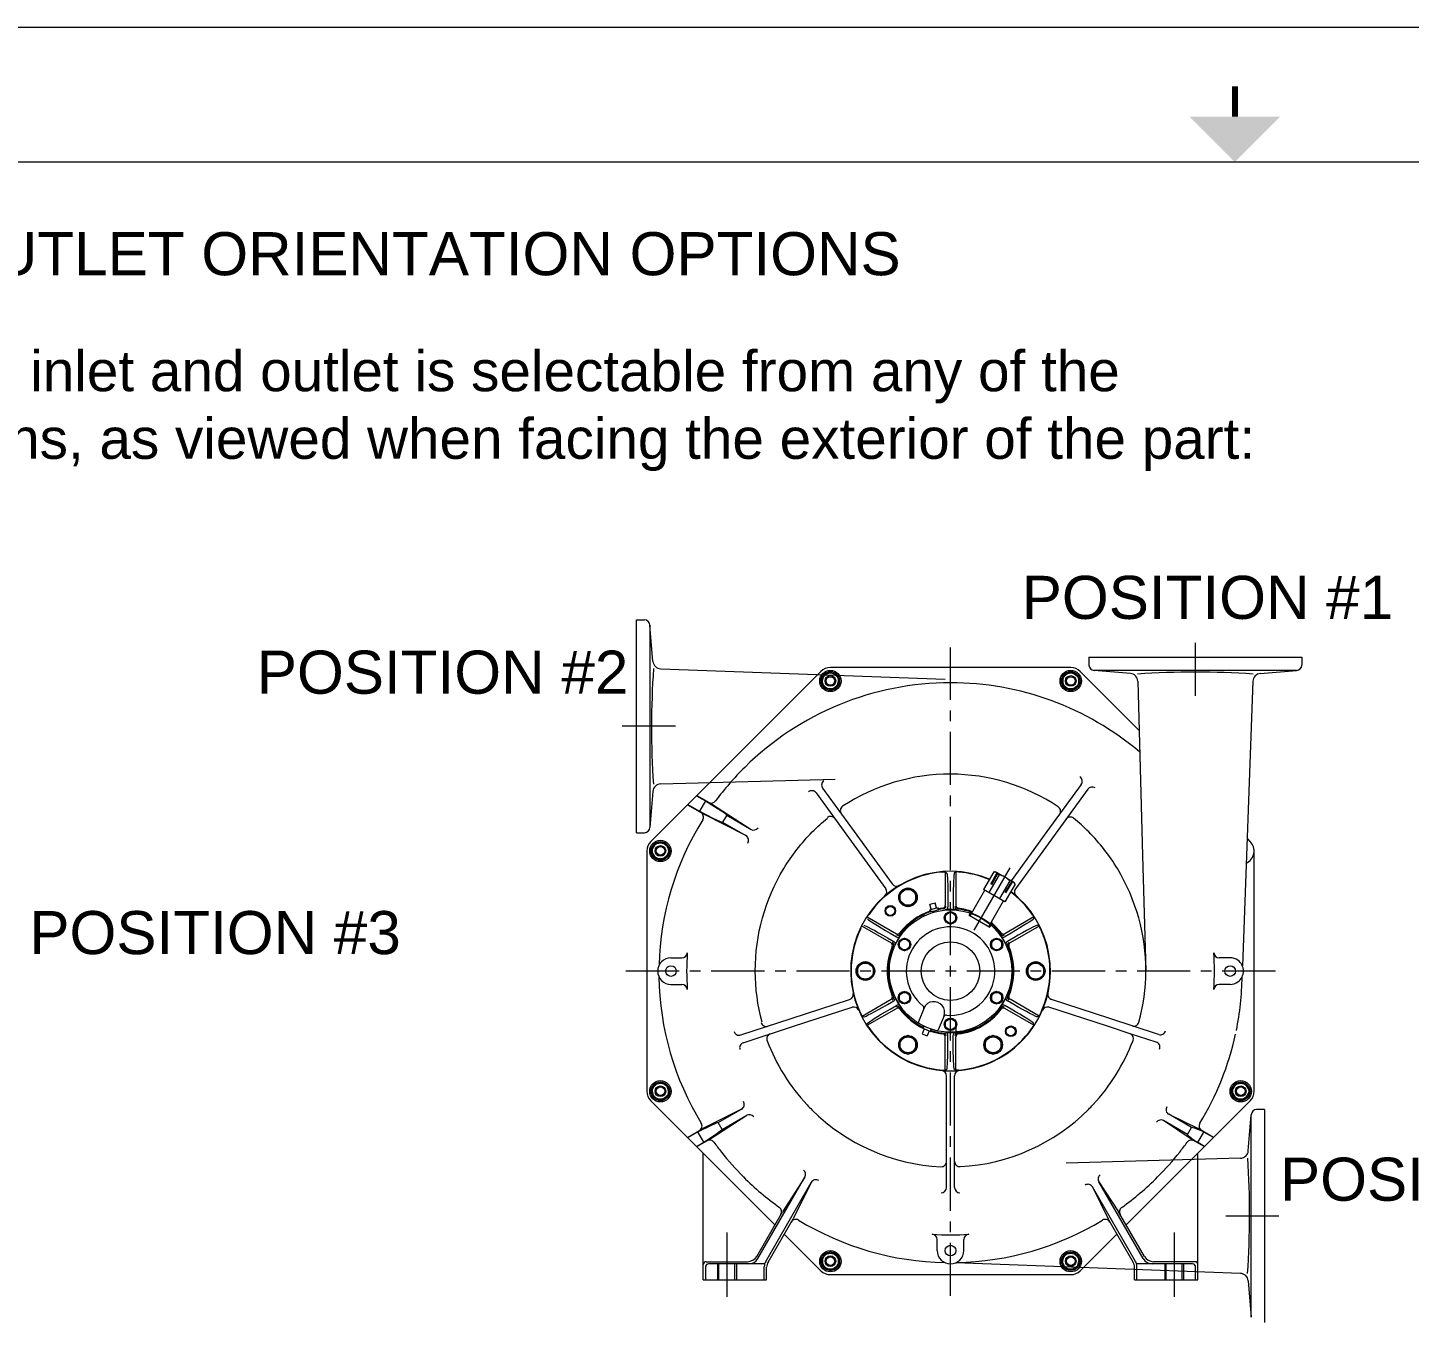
# Model space of a CAD drawing. Header units: millimetres. Extents: x -1229 to 6348, y -522 to 5252.
# Drawn here: x 1120 to 2768, y 3707 to 5252 of the extents above; entities that cross this region are included whole.
import ezdxf
from ezdxf.enums import TextEntityAlignment as Align

# ---------------------------------------------------------------- set-up
doc = ezdxf.new("R2010")
doc.units = ezdxf.units.MM
doc.header["$LTSCALE"] = 25.4
doc.linetypes.add('CENTER', pattern=[2, 1.25, -0.25, 0.25, -0.25])
doc.linetypes.add('HIDDEN', pattern=[0.375, 0.25, -0.125])
for name, color, linetype, lineweight in [('CEN', 3, 'CENTER', 5), ('CEN-HIDE', 3, 'CENTER', 5), ('HID', 6, 'HIDDEN', 5), ('HID-HIDE', 6, 'HIDDEN', 5), ('OBJ', 7, 'Continuous', 5), ('TXT', 7, 'Continuous', 5)]:
    doc.layers.add(name, color=color, linetype=linetype, lineweight=lineweight)
doc.layers.add('Title Block', color=7, linetype='Continuous')
doc.styles.add('ACANSTS', font='romans.shx', dxfattribs={"height": 25.4})
doc.styles.add('Roman', font='romans')
doc.styles.get("Standard").update_dxf_attribs({"font": 'arial.ttf'})

# ---------------------------------------------------------------- blocks, each defined once
blk = doc.blocks.new('LONE STAR BLOWER TITLE BLOCK (SIZE A)')
at = {"layer": 'Title Block', "lineweight": 15}
for p, q in [((600.08, 457.2), (0, 457.2)), ((587.38, 444.5), (12.7, 444.5)), ((587.38, 444.5), (12.7, 444.5))]:
    blk.add_line(p, q, dxfattribs=at)
at = {"layer": 'Title Block', "lineweight": 15, "const_width": 0.572}
blk.add_lwpolyline([(300.04, 451.64), (300.04, 448.79)], dxfattribs=at)
at = {"layer": 'Title Block', "lineweight": 15}
blk.add_solid([(295.75, 448.79), (304.32, 448.79), (300.04, 444.5)], dxfattribs=at)
at = {"layer": 'Title Block', "lineweight": 15, "style": 'ACANSTS'}
for tag, p, height in [('DRAWN_BY', (364.98, 58.05), 3.43), ('DRAWN_DATE', (394.07, 58.26), 3.43), ('DRAWING_SUBTITLE', (444.84, 50.21), 5.14), ('CHECKED_BY', (365.54, 49.27), 3.43), ('CHECK_DATE', (393.59, 49.29), 3.43), ('DRAWING_SUBTITLE', (444.78, 39.35), 5.14), ('ENGINEER', (365.39, 40.85), 3.43), ('ENG_DATE', (393.36, 40.71), 3.43), ('MANUFACTURING', (365.28, 32.27), 3.43), ('MFG_DATE', (393.39, 32.25), 3.43), ('CONTROL', (365.28, 23.7), 3.43), ('CONTROL_DATE', (393.39, 23.67), 3.43), ('CAGE_CODE', (450.28, 23.27), 3.43), ('MODEL_FILE_NAME', (210.7, 15.52), 3.43), ('APPROVED_BY', (364.99, 14.44), 3.43), ('APPROVAL_DATE', (393.18, 14.26), 3.43)]:
    blk.add_attdef(tag, p, '', height=height, dxfattribs=at)
at = {"layer": 'Title Block', "lineweight": 15, "style": 'Roman', "flags": 8}
for tag, height, p in [('DWG_NUMBER', 7.14, (480.3, 29.15)), ('SCALE', 3.43, (454.75, 17.88)), ('SHEETNUMBER', 3.43, (539.89, 17.88)), ('TOTA_SHEETS', 3.43, (556.11, 17.82))]:
    blk.add_attdef(tag, text='', height=height, dxfattribs=at).set_placement(p, align=Align.TOP_LEFT)
at = {"layer": 'Title Block', "lineweight": 15, "style": 'ACANSTS'}
blk.add_attdef('REVISION', text='', height=3.43, dxfattribs=at).set_placement((580.38, 22.69), align=Align.CENTER)

msp = doc.modelspace()

# ---------------------------------------------------------------- linework, layer by layer
at = {"lineweight": 5}
for p, q in [((1925.526, 3757.589), (2001.141, 3757.589)), ((2439.876, 3757.589), (2515.491, 3757.589))]:
    msp.add_line(p, q, dxfattribs=at)
at = {"layer": 'CEN', "color": 5, "linetype": 'CENTER', "lineweight": 5, "ltscale": 2}
for p, q in [((2512.608, 4454.17), (2512.608, 4521.667)), ((2220.508, 3738.356), (2220.508, 4511.901)), ((1892.228, 4417.989), (1824.731, 4417.989)), ((2608.042, 4125.889), (1832.975, 4125.889)), ((2548.789, 3833.789), (2616.286, 3833.789))]:
    msp.add_line(p, q, dxfattribs=at)
at = {"layer": 'CEN', "color": 5, "linetype": 'Continuous', "lineweight": 5, "ltscale": 0.75}
msp.add_line((2248.646, 4174.626), (2291.636, 4249.086), dxfattribs=at)
at = {"layer": 'CEN-HIDE', "color": 5, "linetype": 'Continuous', "lineweight": 5, "ltscale": 2}
for p, q in [((1953.808, 3813.946), (1953.808, 3737.262)), ((2487.208, 3813.946), (2487.208, 3737.262))]:
    msp.add_line(p, q, dxfattribs=at)
at = {"layer": 'HID', "color": 7, "linetype": 'Continuous', "lineweight": 5}
for p, q in [((2242.623, 4192.768), (2244.331, 4195.726)), ((2269.078, 4181.439), (2267.369, 4178.48)), ((2226.985, 4059.214), (2226.985, 4052.444)), ((2251.982, 4058.761), (2251.982, 4059.668))]:
    msp.add_line(p, q, dxfattribs=at)
for centre, radius, start, end in [((2213.482, 4146.027), 94.552, 278.210406, 294.027692), ((2225.051, 4112.715), 60.302, 271.838089, 296.526012)]:
    msp.add_arc(centre, radius, start, end, dxfattribs=at)
at = {"layer": 'HID-HIDE', "color": 7, "linetype": 'Continuous', "lineweight": 5, "ltscale": 2}
for p, q in [((2384.192, 4342.97), (2297.872, 4224.162)), ((2105.582, 4292.283), (2150.953, 4229.835)), ((2335.429, 4292.275), (2292.876, 4233.705)), ((2098.785, 4285.217), (2143.144, 4224.162)), ((2449.629, 4263.64), (2453.481, 4125.889)), ((2214.157, 4244.287), (2216.101, 4242.763)), ((2214.158, 4244.202), (2214.158, 4204.173)), ((2226.86, 4244.287), (2224.915, 4242.763)), ((2226.858, 4244.202), (2226.858, 4204.173)), ((2272.018, 4244.437), (2259.822, 4223.312)), ((2278.368, 4240.771), (2266.172, 4219.646)), ((2268.419, 4229.494), (2275.937, 4243.484)), ((2277.037, 4242.849), (2269.519, 4228.859)), ((2272.018, 4244.437), (2274.287, 4244.437)), ((2296.284, 4231.737), (2274.287, 4244.437)), ((2243.998, 4191.974), (2261.524, 4222.33)), ((2285.222, 4208.648), (2259.822, 4223.312)), ((2291.068, 4233.438), (2278.872, 4212.314)), ((2293.535, 4233.324), (2285.177, 4219.819)), ((2297.418, 4229.772), (2285.222, 4208.648)), ((2286.277, 4219.184), (2294.634, 4232.689)), ((2297.418, 4229.772), (2296.284, 4231.737)), ((2195.821, 4205.758), (2201.954, 4207.401)), ((2197.464, 4199.624), (2195.821, 4205.758)), ((2203.598, 4201.268), (2201.954, 4207.401)), ((2217.333, 4211.029), (2217.333, 4202.278)), ((2223.683, 4211.029), (2223.683, 4202.278)), ((2265.995, 4179.274), (2283.521, 4209.63)), ((2121.222, 4190.545), (2155.888, 4170.53)), ((2195.624, 4199.131), (2205.438, 4201.761)), ((2195.624, 4199.131), (2196.41, 4196.518)), ((2196.071, 4199.251), (2196.899, 4196.502)), ((2204.991, 4201.641), (2205.649, 4198.846)), ((2205.438, 4201.761), (2206.063, 4199.105)), ((2319.795, 4190.545), (2285.129, 4170.53)), ((2319.868, 4190.589), (2319.52, 4188.143)), ((2114.872, 4179.546), (2149.538, 4159.532)), ((2148.363, 4171.209), (2155.941, 4166.833)), ((2292.654, 4171.209), (2285.075, 4166.833)), ((2326.145, 4179.546), (2291.479, 4159.532)), ((2326.22, 4179.588), (2323.927, 4180.51)), ((2145.188, 4165.709), (2152.766, 4161.334)), ((2295.829, 4165.709), (2288.25, 4161.334)), ((2554.01, 4141.764), (2540.895, 4141.764)), ((2554.01, 4110.014), (2540.895, 4110.014)), ((2030.456, 4069.212), (2100.157, 4091.859)), ((2114.872, 4072.232), (2149.538, 4092.247)), ((2145.188, 4086.069), (2152.766, 4090.445)), ((2295.829, 4086.069), (2288.25, 4090.445)), ((2326.145, 4072.232), (2291.479, 4092.247)), ((2410.561, 4069.212), (2340.86, 4091.859)), ((2033.332, 4059.998), (2103.139, 4082.679)), ((2114.797, 4072.191), (2117.089, 4071.269)), ((2121.222, 4061.234), (2155.888, 4081.248)), ((2148.363, 4080.57), (2155.941, 4084.945)), ((2189.169, 4082.224), (2182.302, 4065.228)), ((2212.719, 4072.709), (2205.852, 4055.713)), ((2292.654, 4080.57), (2285.075, 4084.945)), ((2319.795, 4061.234), (2285.129, 4081.248)), ((2326.22, 4072.191), (2323.927, 4071.269)), ((2407.684, 4059.998), (2337.877, 4082.679)), ((2121.148, 4061.19), (2121.496, 4063.636)), ((2189.21, 4056.898), (2186.831, 4051.011)), ((2187.444, 4057.612), (2188.587, 4060.211)), ((2187.444, 4057.612), (2196.864, 4053.806)), ((2187.873, 4057.439), (2189.004, 4060.01)), ((2196.435, 4053.979), (2197.407, 4056.615)), ((2196.864, 4053.806), (2197.846, 4056.47)), ((2319.868, 4061.19), (2319.52, 4063.636)), ((2436.06, 4050.778), (2407.684, 4059.998)), ((2467.294, 4050.778), (2410.561, 4069.212)), ((2186.831, 4051.011), (2192.719, 4048.632)), ((2195.097, 4054.52), (2192.719, 4048.632)), ((2214.158, 4007.577), (2214.158, 4047.606)), ((2217.333, 4040.75), (2217.333, 4049.501)), ((2223.683, 4040.75), (2223.683, 4049.501)), ((2226.858, 4007.577), (2226.858, 4047.606)), ((2214.157, 4007.491), (2216.101, 4009.016)), ((2226.86, 4007.491), (2224.915, 4009.016)), ((2215.682, 3867.665), (2215.682, 4000.912)), ((2225.334, 3867.665), (2225.334, 4000.912)), ((1925.526, 3757.589), (1925.526, 3904.648)), ((1927.949, 3906.315), (2011.058, 3823.205)), ((2429.958, 3823.205), (2513.068, 3906.315)), ((2515.491, 3757.589), (2515.491, 3904.648)), ((1990.779, 3782.989), (2046.874, 3880.147)), ((1999.96, 3779.586), (2054.389, 3873.861)), ((2046.874, 3880.147), (2020.07, 3838.814)), ((2054.389, 3873.861), (2032.655, 3830.452)), ((2450.237, 3782.989), (2397.326, 3874.634)), ((2397.326, 3874.634), (2420.946, 3838.814)), ((2441.057, 3779.586), (2389.793, 3868.378)), ((2389.793, 3868.378), (2408.361, 3830.452)), ((1989.31, 3785.535), (2020.07, 3838.814)), ((2002.843, 3778.814), (2032.655, 3830.452)), ((2438.174, 3778.814), (2408.361, 3830.452)), ((2451.707, 3785.535), (2420.946, 3838.814)), ((2022.098, 3812.166), (2065.821, 3768.443)), ((2375.196, 3768.443), (2418.919, 3812.166)), ((2204.633, 3792.387), (2204.633, 3805.502)), ((2236.383, 3792.387), (2236.383, 3805.502)), ((1928.828, 3779.185), (1978.311, 3779.185)), ((1998.723, 3776.639), (1931.71, 3776.639)), ((1942.632, 3775.846), (1942.632, 3757.589)), ((1944.283, 3757.589), (1944.283, 3775.846)), ((1963.333, 3757.589), (1963.333, 3775.846)), ((1964.984, 3775.846), (1964.984, 3757.589)), ((2509.306, 3776.639), (2442.294, 3776.639)), ((2512.189, 3779.185), (2462.706, 3779.185)), ((2476.032, 3775.846), (2476.032, 3757.589)), ((2477.683, 3757.589), (2477.683, 3775.846)), ((2496.733, 3757.589), (2496.733, 3775.846)), ((2498.384, 3775.846), (2498.384, 3757.589)), ((1928.408, 3757.589), (1928.408, 3773.337)), ((1998.258, 3757.589), (1998.258, 3773.236)), ((2001.141, 3757.589), (2001.141, 3772.464)), ((2077.136, 3763.756), (2363.881, 3763.756)), ((2439.876, 3757.589), (2439.876, 3772.464)), ((2442.758, 3757.589), (2442.758, 3773.236)), ((2512.608, 3757.589), (2512.608, 3773.337))]:
    msp.add_line(p, q, dxfattribs=at)
at = {"layer": 'HID-HIDE', "color": 7, "linetype": 'Continuous', "lineweight": 5}
msp.add_line((2242.623, 4192.768), (2267.369, 4178.48), dxfattribs=at)
at = {"layer": 'HID-HIDE', "color": 7, "linetype": 'Continuous', "lineweight": 5, "ltscale": 2}
for points in [[(1995.764, 4064.941, -0.06577245), (1987.536, 4125.889, -0.13772624), (2021.503, 4248.195, -0.13772624)], [(2445.253, 4064.941, 0.06577245), (2453.481, 4125.889, 0.13772624), (2419.514, 4248.195, 0.13772624)], [(2049.378, 3966.329, 0.00892165), (2055.204, 3960.309, 0.18652453), (2209.038, 3892.501)], [(2232.016, 3892.569, 0.18574094), (2384.954, 3960.78, 0.00861043), (2390.564, 3966.603, 0.00861043)], [(1947.12, 3909.989, 0.02886161), (1973.557, 3880.31, 0.04032243), (2016.396, 3843.875)], [(2424.621, 3843.875, 0.04032243), (2467.459, 3880.31, 0.02886161), (2493.897, 3909.989, 0.02886161)], [(2039.185, 3828.779, 0.13230486), (2213.615, 3778.087, 0.19891237)], [(2227.402, 3778.087, 0.13230486), (2401.831, 3828.779, 0.04374574)]]:
    msp.add_lwpolyline(points, format="xyb", dxfattribs=at)
for points in [[(2179.233, 4219.377), (2169.708, 4224.876), (2160.183, 4219.377), (2160.183, 4208.378), (2169.708, 4202.879), (2179.233, 4208.378)], [(2214.158, 4185.723), (2220.508, 4182.057), (2226.858, 4185.723), (2226.858, 4193.056), (2220.508, 4196.722), (2214.158, 4193.056)], [(2165.516, 4150.307), (2171.866, 4153.973), (2171.866, 4161.306), (2165.516, 4164.972), (2159.166, 4161.306), (2159.166, 4153.973)], [(2269.151, 4161.306), (2269.151, 4153.973), (2275.501, 4150.307), (2281.851, 4153.973), (2281.851, 4161.306), (2275.501, 4164.972)], [(2118.908, 4136.888), (2109.383, 4131.389), (2109.383, 4120.39), (2118.908, 4114.891), (2128.433, 4120.39), (2128.433, 4131.389)], [(2322.108, 4114.891), (2331.633, 4120.39), (2331.633, 4131.389), (2322.108, 4136.888), (2312.583, 4131.389), (2312.583, 4120.39)], [(2171.866, 4090.473), (2171.866, 4097.806), (2165.516, 4101.472), (2159.166, 4097.806), (2159.166, 4090.473), (2165.516, 4086.807)], [(2275.501, 4101.472), (2269.151, 4097.806), (2269.151, 4090.473), (2275.501, 4086.807), (2281.851, 4090.473), (2281.851, 4097.806)], [(2226.858, 4066.056), (2220.508, 4069.722), (2214.158, 4066.056), (2214.158, 4058.723), (2220.508, 4055.057), (2226.858, 4058.723)], [(2160.183, 4043.4), (2160.183, 4032.402), (2169.708, 4026.903), (2179.233, 4032.402), (2179.233, 4043.4), (2169.708, 4048.9)], [(2261.783, 4032.402), (2271.308, 4026.903), (2280.833, 4032.402), (2280.833, 4043.4), (2271.308, 4048.9), (2261.783, 4043.4)], [(2067.611, 3774.259), (2077.136, 3768.759), (2086.661, 3774.259), (2086.661, 3785.257), (2077.136, 3790.756), (2067.611, 3785.257)], [(2361.034, 3769.134), (2371.658, 3771.981), (2374.504, 3782.605), (2366.727, 3790.382), (2356.104, 3787.535), (2353.257, 3776.911)]]:
    msp.add_lwpolyline(points, close=True, dxfattribs=at)
for centre, radius in [((2077.136, 4472.021), 5.131), ((2363.881, 4472.021), 5.131), ((1874.377, 4269.262), 5.131), ((2169.708, 4213.878), 11.087), ((2169.708, 4213.878), 9.525), ((2148.666, 4197.731), 6.35), ((2148.666, 4197.731), 5.359), ((2220.508, 4125.889), 73.025), ((2220.508, 4189.389), 7.442), ((2220.508, 4189.389), 6.35), ((2165.516, 4157.639), 7.442), ((2165.516, 4157.639), 6.35), ((2220.508, 4125.889), 34.925), ((2275.501, 4157.639), 7.442), ((2275.501, 4157.639), 6.35), ((2118.908, 4125.889), 11.087), ((2118.908, 4125.889), 9.525), ((2322.108, 4125.889), 11.087), ((2322.108, 4125.889), 9.525), ((2554.01, 4125.889), 6.35), ((2165.516, 4094.139), 7.442), ((2165.516, 4094.139), 6.35), ((2275.501, 4094.139), 7.442), ((2275.501, 4094.139), 6.35), ((2220.508, 4062.389), 7.442), ((2220.508, 4062.389), 6.35), ((2292.35, 4054.047), 6.35), ((2292.35, 4054.047), 5.359), ((2169.708, 4037.901), 11.087), ((2169.708, 4037.901), 9.525), ((2271.308, 4037.901), 11.087), ((2271.308, 4037.901), 9.525), ((1874.377, 3982.517), 5.131), ((2566.64, 3982.517), 5.131), ((2077.136, 3779.758), 12.7), ((2220.508, 3792.387), 6.35), ((2363.881, 3779.758), 12.7), ((2077.136, 3779.758), 11.087), ((2077.136, 3779.758), 9.525), ((2077.136, 3779.758), 6.35), ((2077.136, 3779.758), 5.131), ((2363.881, 3779.758), 11.087), ((2363.881, 3779.758), 9.525), ((2363.881, 3779.758), 6.35), ((2363.881, 3779.758), 5.131)]:
    msp.add_circle(centre, radius, dxfattribs=at)
for centre, radius, start, end in [((2220.508, 4125.889), 119.126, 67.071185, 52.928815), ((2220.508, 4125.889), 118.567, 94.597202, 145.402798), ((2220.508, 4125.889), 118.567, 67.104683, 85.402798), ((2272.515, 4237.964), 6.492, 25.615753, 85.615753), ((2273.153, 4217.072), 24.266, 42.412046, 77.587954), ((2138.007, 4220.429), 6.35, 311.11004, 36), ((2156.09, 4233.567), 6.35, 216, 300.88996), ((2291.565, 4226.966), 6.492, 34.384247, 94.384247), ((2220.508, 4125.889), 118.567, 34.597202, 52.895317), ((2303.01, 4220.429), 6.35, 144, 228.88996), ((2210.856, 4204.173), 3.302, 277.028847, 0), ((2211.619, 4203.495), 3.302, 276.53425, 0), ((2229.047, 4203.182), 3.302, 180, 263.696101), ((2230.16, 4204.173), 3.302, 180, 262.971153), ((2220.508, 4125.889), 75.574, 108.812941, 142.971153), ((2220.508, 4125.889), 74.461, 117.182505, 143.696101), ((2220.508, 4125.889), 75.574, 97.028847, 101.187059), ((2220.508, 4125.889), 74.811, 96.53425, 101.166004), ((2214.031, 4202.278), 3.302, 274.846517, 0), ((2220.508, 4125.889), 73.361, 85.153483, 94.846517), ((2226.985, 4202.278), 3.302, 180, 265.153483), ((2220.508, 4125.889), 74.461, 69.820374, 83.696101), ((2220.508, 4125.889), 75.574, 69.674279, 82.971153), ((2204.179, 4097.606), 106.018, 52.254996, 67.745004), ((2229.209, 4140.959), 56.816, 72.916281, 74.564396), ((2220.508, 4125.889), 118.567, 154.597202, 205.402798), ((2157.539, 4173.39), 3.302, 240, 322.971153), ((2220.508, 4125.889), 52.797, 264.573562, 231.426438), ((2229.209, 4140.959), 56.816, 45.435604, 47.083719), ((2220.508, 4125.889), 74.461, 36.303899, 50.179626), ((2220.508, 4125.889), 75.574, 37.028847, 50.325721), ((2283.478, 4173.39), 3.302, 217.028847, 300), ((2220.508, 4125.889), 118.567, 334.597202, 25.402798), ((2220.508, 4125.889), 75.574, 157.028847, 202.971153), ((2220.508, 4125.889), 74.461, 156.303899, 203.696101), ((2147.887, 4156.672), 3.302, 337.028847, 60), ((2149.302, 4157.141), 3.302, 336.303899, 60), ((2151.115, 4158.475), 3.302, 334.846517, 60), ((2220.508, 4125.889), 73.361, 145.153483, 154.846517), ((2157.592, 4169.693), 3.302, 240, 325.153483), ((2157.84, 4171.93), 3.302, 240, 323.696101), ((2283.176, 4171.93), 3.302, 216.303899, 300), ((2220.508, 4125.889), 73.361, 25.153483, 34.846517), ((2283.424, 4169.693), 3.302, 214.846517, 300), ((2289.901, 4158.475), 3.302, 120, 205.153483), ((2291.715, 4157.141), 3.302, 120, 203.696101), ((2220.508, 4125.889), 74.461, 336.303899, 23.696101), ((2293.13, 4156.672), 3.302, 120, 202.971153), ((2220.508, 4125.889), 75.574, 337.028847, 22.971153), ((2220.508, 4125.889), 314.807, 356.031795, 3.968205), ((2540.895, 4148.114), 6.35, 183.968205, 270), ((2554.01, 4125.889), 15.875, 54.760673, 90), ((2540.895, 4103.664), 6.35, 90, 176.031795), ((2554.01, 4125.889), 15.875, 270, 306.114678), ((2098.194, 4097.898), 6.35, 288, 12.88996), ((2147.887, 4095.107), 3.302, 300, 22.971153), ((2149.302, 4094.638), 3.302, 300, 23.696101), ((2151.115, 4093.304), 3.302, 300, 25.153483), ((2220.508, 4125.889), 73.361, 205.153483, 214.846517), ((2220.508, 4125.889), 73.361, 325.153483, 334.846517), ((2289.901, 4093.304), 3.302, 154.846517, 240), ((2291.715, 4094.638), 3.302, 156.303899, 240), ((2293.13, 4095.107), 3.302, 157.028847, 240), ((2342.822, 4097.898), 6.35, 167.11004, 252), ((2105.101, 4076.64), 6.35, 23.11004, 108), ((2157.539, 4078.389), 3.302, 37.028847, 120), ((2157.592, 4082.086), 3.302, 34.846517, 120), ((2157.84, 4079.849), 3.302, 36.303899, 120), ((2220.508, 4125.889), 75.574, 217.028847, 244.152434), ((2220.508, 4125.889), 74.461, 216.303899, 244.121052), ((2185.53, 4082.031), 3.302, 338, 51.426438), ((2215.203, 4070.042), 3.302, 84.573562, 158), ((2220.508, 4125.889), 74.461, 276.303899, 323.696101), ((2220.508, 4125.889), 75.574, 277.028847, 322.971153), ((2283.176, 4079.849), 3.302, 60, 143.696101), ((2283.424, 4082.086), 3.302, 60, 145.153483), ((2283.478, 4078.389), 3.302, 60, 142.971153), ((2335.915, 4076.64), 6.35, 72, 156.88996), ((2220.508, 4125.889), 118.567, 214.597202, 265.402798), ((2183.786, 4064.628), 1.6, 158, 239.059691), ((2220.508, 4125.889), 74.461, 251.878948, 263.696101), ((2204.369, 4056.312), 1.6, 256.940309, 338), ((2220.508, 4125.889), 118.567, 274.597202, 325.402798), ((2439.125, 4066.608), 6.35, 252, 344.785297), ((2220.508, 4125.889), 75.574, 251.847566, 262.971153), ((2210.856, 4047.606), 3.302, 0, 82.971153), ((2211.97, 4048.597), 3.302, 0, 83.696101), ((2220.508, 4125.889), 73.361, 265.153483, 274.846517), ((2214.031, 4049.501), 3.302, 0, 85.153483), ((2226.985, 4049.501), 3.302, 94.846517, 180), ((2229.047, 4048.597), 3.302, 96.303899, 180), ((2230.16, 4047.606), 3.302, 97.028847, 180), ((2470.805, 4056.314), 6.35, 299.325367, 344.465624), ((2209.332, 4000.912), 6.35, 0, 84.88996), ((2231.684, 4000.912), 6.35, 95.11004, 180), ((2209.332, 3898.844), 6.35, 267.344069, 0), ((2231.684, 3898.91), 6.35, 180, 272.992645), ((2041.374, 3883.322), 6.35, 330, 53.554386), ((2059.888, 3870.686), 6.35, 57.814527, 150), ((2402.825, 3877.809), 6.35, 126.31261, 210), ((2209.332, 3867.665), 6.35, 270, 0), ((2231.684, 3867.665), 6.35, 180, 270), ((2384.294, 3865.203), 6.35, 30, 122.140539), ((2012.685, 3838.722), 6.35, 330, 54.236217), ((2428.332, 3838.722), 6.35, 125.763783, 210), ((2035.889, 3823.351), 6.35, 58.722024, 150), ((2405.128, 3823.351), 6.35, 30, 121.277976), ((2220.508, 4125.889), 314.807, 266.031795, 273.968205), ((2198.283, 3805.502), 6.35, 0, 86.031795), ((2242.733, 3805.502), 6.35, 93.968205, 180), ((2220.508, 3792.387), 15.875, 180, 0), ((1928.828, 3775.883), 3.302, 90, 180), ((1931.71, 3773.337), 3.302, 90, 180), ((1978.311, 3791.885), 12.7, 270, 330), ((1979.781, 3789.339), 12.7, 270, 330), ((2010.958, 3773.236), 12.7, 150, 180), ((2013.841, 3772.464), 12.7, 150, 180), ((2427.176, 3772.464), 12.7, 0, 30), ((2430.058, 3773.236), 12.7, 0, 30), ((2461.236, 3789.339), 12.7, 210, 270), ((2462.706, 3791.885), 12.7, 210, 270), ((2509.306, 3773.337), 3.302, 0, 90), ((2512.189, 3775.883), 3.302, 0, 90), ((2077.136, 3779.758), 16.002, 225, 270), ((2363.881, 3779.758), 16.002, 270, 315)]:
    msp.add_arc(centre, radius, start, end, dxfattribs=at)
at = {"layer": 'HID-HIDE', "color": 7, "linetype": 'Continuous', "lineweight": 5, "ltscale": 2, "extrusion": (0, 0, -1)}
for centre, major_axis, ratio, start_param, end_param in [((2210.854, 4244.063), (3.306, 0.22), 0.03491045, 4.72019707, 6.24282349), ((2210.987, 4243.958), (3.306, 0.22), 0.03491031, -1.56298825, -0.03923226), ((2216.061, 4211.029), (0, -31.75), 0.0400641, 3.17299791, 4.71238898), ((2201.236, 4197.813), (-4.826, -1.293), 0.0661273, 3.14159265, 6.28318531), ((2292.017, 4172.31), (-27.496, -15.875), 0.0400641, 3.17299791, 4.71238898), ((2317.998, 4193.169), (1.844, -2.753), 0.03491031, -1.56298825, -0.03923226), ((2318.022, 4193.337), (1.844, -2.753), 0.03491045, 4.72019707, 6.24282349), ((2144.552, 4164.608), (27.496, -15.875), 0.0400641, 3.17299791, 4.71238898), ((2148.999, 4079.469), (27.496, 15.875), 0.0400641, 3.17299791, 4.71238898), ((2296.465, 4087.171), (-27.496, 15.875), 0.0400641, 3.17299791, 4.71238898), ((2327.519, 4075.101), (-1.462, -2.974), 0.03491031, -1.56298825, -0.03923226), ((2327.519, 4075.101), (-1.462, -2.974), 0.03491031, -1.56298825, -0.03923226), ((2327.677, 4075.164), (-1.463, -2.973), 0.03491045, 4.72019707, 6.24282349), ((2327.677, 4075.164), (-1.463, -2.973), 0.03491045, 4.72019707, 6.24282349), ((2122.994, 4058.442), (-1.844, 2.753), 0.03491045, 4.72019707, 6.24282349), ((2123.019, 4058.609), (-1.844, 2.753), 0.03491031, -1.56298825, -0.03923226), ((2224.955, 4040.75), (0, 31.75), 0.0400641, 3.17299791, 4.71238898), ((2230.03, 4007.821), (-3.306, -0.22), 0.03491031, -1.56298825, -0.03923226), ((2230.163, 4007.716), (-3.306, -0.22), 0.03491045, 4.72019707, 6.24282349)]:
    msp.add_ellipse(centre, major_axis=major_axis, ratio=ratio, start_param=start_param, end_param=end_param, dxfattribs=at)
at = {"layer": 'HID-HIDE', "color": 7, "linetype": 'Continuous', "lineweight": 5, "ltscale": 2}
for centre, major_axis, ratio, start_param, end_param in [((2224.955, 4211.029), (0, -31.75), 0.0400641, 3.17299791, 4.71238898), ((2230.03, 4243.958), (-3.306, 0.22), 0.03491031, -1.56298825, -0.03923226), ((2230.163, 4244.063), (-3.306, 0.22), 0.03491045, 4.72019707, 6.24282349), ((2148.999, 4172.31), (27.496, -15.875), 0.0400641, 3.17299791, 4.71238898), ((2186.425, 4192.265), (3.049, 1.485), 0.04547472, 4.71238046, 6.18060537), ((2201.442, 4197.047), (12.044, 3.499), 0.0911361, 1.97916635, 3.00639318), ((2296.465, 4164.608), (-27.496, -15.875), 0.0400641, 3.17299791, 4.71238898), ((2327.519, 4176.678), (-1.462, 2.974), 0.03491031, -1.56298825, -0.03923226), ((2327.677, 4176.615), (-1.463, 2.973), 0.03491045, 4.72019707, 6.24282349), ((2200.944, 4077.467), (-11.775, 4.758), 0.93772125, 3.14159265, 6.28318531), ((2113.34, 4075.164), (1.463, -2.973), 0.03491045, 4.72019707, 6.24282349), ((2113.497, 4075.101), (1.462, -2.974), 0.03491031, -1.56298825, -0.03923226), ((2144.552, 4087.171), (27.496, 15.875), 0.0400641, 3.17299791, 4.71238898), ((2292.017, 4079.469), (-27.496, 15.875), 0.0400641, 3.17299791, 4.71238898), ((2317.998, 4058.609), (1.844, 2.753), 0.03491031, -1.56298825, -0.03923226), ((2318.022, 4058.442), (1.844, 2.753), 0.03491045, 4.72019707, 6.24282349), ((2216.061, 4040.75), (0, 31.75), 0.0400641, 3.17299791, 4.71238898), ((2210.854, 4007.716), (3.306, -0.22), 0.03491045, 4.72019707, 6.24282349), ((2210.987, 4007.821), (3.306, -0.22), 0.03491031, -1.56298825, -0.03923226)]:
    msp.add_ellipse(centre, major_axis=major_axis, ratio=ratio, start_param=start_param, end_param=end_param, dxfattribs=at)
at = {"layer": 'OBJ', "color": 7, "linetype": 'Continuous', "lineweight": 5}
for p, q in [((1845.858, 4290.989), (1845.858, 4544.989)), ((1845.858, 4544.989), (1855.383, 4544.989)), ((1861.733, 4538.639), (1861.733, 4297.339)), ((1865.437, 4495.404), (1861.733, 4538.639)), ((2385.608, 4500.539), (2639.608, 4500.539)), ((2385.608, 4500.539), (2385.608, 4491.014)), ((2639.608, 4500.539), (2639.608, 4491.014)), ((2065.821, 4483.336), (1863.062, 4280.577)), ((1874.734, 4486.581), (2214.273, 4473.991)), ((2363.881, 4488.023), (2077.136, 4488.023)), ((2445.45, 4413.082), (2375.196, 4483.336)), ((2633.258, 4484.664), (2391.958, 4484.664)), ((2434.972, 4481.042), (2391.958, 4484.664)), ((2590.023, 4480.961), (2633.258, 4484.664)), ((2443.811, 4471.694), (2449.629, 4263.64)), ((2581.2, 4471.663), (2568.61, 4132.124)), ((1874.704, 4349.192), (2082.758, 4355.01)), ((1865.355, 4340.353), (1861.733, 4297.339)), ((1917.577, 4335.093), (1928.169, 4328.978)), ((1917.824, 4335.339), (1935.283, 4325.26)), ((2060.063, 4338.513), (2098.785, 4285.217)), ((2067.872, 4344.186), (2105.582, 4292.283)), ((2376.383, 4348.643), (2335.435, 4292.283)), ((1906.785, 4324.3), (1926.799, 4312.744)), ((1907.031, 4324.546), (1920.966, 4316.501)), ((1928.169, 4328.978), (1920.966, 4316.501)), ((1928.169, 4328.978), (1943.287, 4319.362)), ((1935.283, 4325.26), (1982.638, 4294.979)), ((1920.966, 4316.501), (1936.96, 4308.383)), ((1976.306, 4287.49), (1926.799, 4312.744)), ((1953.478, 4311.821), (1948.646, 4303.452)), ((1948.649, 4303.458), (1976.306, 4287.49)), ((1953.475, 4311.817), (1982.638, 4294.979)), ((1845.858, 4290.989), (1855.383, 4290.989)), ((1858.375, 4269.262), (1858.375, 3982.517)), ((2577.955, 4280.577), (2574.977, 4283.554)), ((2582.642, 3982.517), (2582.642, 4269.262)), ((1887.006, 4141.764), (1900.121, 4141.764)), ((1887.006, 4110.014), (1900.121, 4110.014)), ((1970.282, 4049.66), (2030.456, 4069.212)), ((1973.264, 4040.481), (2033.332, 4059.998)), ((2465.86, 4041.096), (2436.06, 4050.778)), ((2468.842, 4050.275), (2467.294, 4050.778)), ((1863.062, 3971.202), (1927.949, 3906.315)), ((1971.16, 3961.317), (1925.071, 3938.037)), ((1943.32, 3945.244), (1971.16, 3961.317)), ((2513.068, 3906.315), (2577.955, 3971.202)), ((2595.158, 3960.789), (2585.633, 3960.789)), ((2595.158, 3960.789), (2595.158, 3706.789)), ((1919.037, 3934.164), (1936.26, 3942.581)), ((1933.433, 3925.451), (1977.462, 3953.811)), ((1948.149, 3936.881), (1943.317, 3945.25)), ((1948.146, 3936.886), (1977.462, 3953.811)), ((1977.24, 3953.683), (1977.462, 3953.811)), ((2507.584, 3925.451), (2474.537, 3947.47)), ((2503.042, 3931.013), (2474.537, 3947.47)), ((2507.868, 3939.372), (2480.779, 3955.012)), ((2480.779, 3955.012), (2515.946, 3938.037)), ((2503.04, 3931.008), (2507.872, 3939.377)), ((2575.661, 3911.425), (2579.283, 3954.439)), ((2579.283, 3713.139), (2579.283, 3954.439)), ((1906.785, 3927.479), (1925.071, 3938.037)), ((1907.031, 3927.232), (1919.037, 3934.164)), ((1917.824, 3916.44), (1933.433, 3925.451)), ((1926.24, 3921.688), (1919.037, 3934.164)), ((1926.24, 3921.688), (1941.445, 3931.618)), ((2523.193, 3916.44), (2507.584, 3925.451)), ((2515.588, 3921.219), (2512.788, 3923.09)), ((2515.588, 3921.219), (2522.792, 3933.695)), ((2534.232, 3927.479), (2515.946, 3938.037)), ((2522.792, 3933.695), (2519.759, 3935.164)), ((2533.985, 3927.232), (2522.792, 3933.695)), ((1917.577, 3916.686), (1926.24, 3921.688)), ((1925.526, 3904.648), (1925.526, 3908.738)), ((2515.491, 3904.648), (2515.491, 3908.738)), ((2523.439, 3916.686), (2515.588, 3921.219)), ((2566.313, 3902.587), (2358.259, 3896.769)), ((2566.282, 3765.198), (2226.743, 3777.788)), ((2575.58, 3756.375), (2579.283, 3713.139))]:
    msp.add_line(p, q, dxfattribs=at)
for points in [[(2220.508, 4469.913, 0.19746791), (1974.924, 4368.988, 0.03851852), (1940.207, 4328.919, 0.2003657)], [(2446.173, 4387.219, 0.17745414), (2220.508, 4469.913, 0.19746791)], [(2220.508, 4360.86, 0.14709276), (2091.802, 4322.559, 0.19927976)], [(2348.808, 4321.949, 0.1468453), (2220.508, 4360.86, 0.2000242)], [(1924.825, 4306.302, 0.13371876), (1872.748, 4132.869, 0.2003657)], [(2021.503, 4248.195, -0.0591949), (2055.593, 4291.86, -0.0262592), (2073.714, 4308.312)], [(2419.514, 4248.195, 0.0591949), (2385.423, 4291.86, 0.0262592), (2367.302, 4308.312)], [(1872.667, 4119.077, 0.13427801), (1923.108, 3944.415, 0.19378707)], [(2561.434, 4055.105, 0.04678585), (2568.349, 4119.077)], [(2001.691, 4042.699, 0.09677298), (2049.378, 3966.329, 0.09677298)], [(2390.564, 3966.603, 0.09682432), (2438.146, 4043.094)], [(2517.909, 3944.415, 0.08363324), (2560.499, 4050.669, 0.08363324)], [(1938.265, 3921.669, 0.01063488), (1947.12, 3909.989, 0.01063488)], [(2493.897, 3909.989, 0.01063488), (2502.752, 3921.669)]]:
    msp.add_lwpolyline(points, format="xyb", dxfattribs=at)
for points in [[(2079.983, 4482.645), (2069.359, 4479.798), (2066.512, 4469.174), (2074.289, 4461.397), (2084.913, 4464.244), (2087.76, 4474.867)], [(2373.406, 4477.52), (2363.881, 4483.019), (2354.356, 4477.52), (2354.356, 4466.522), (2363.881, 4461.022), (2373.406, 4466.522)], [(1868.878, 4278.787), (1863.378, 4269.262), (1868.878, 4259.737), (1879.876, 4259.737), (1885.375, 4269.262), (1879.876, 4278.787)], [(1863.753, 3985.364), (1866.6, 3974.74), (1877.223, 3971.893), (1885.001, 3979.67), (1882.154, 3990.294), (1871.53, 3993.141)], [(2572.139, 3972.992), (2577.638, 3982.517), (2572.139, 3992.042), (2561.141, 3992.042), (2555.641, 3982.517), (2561.141, 3972.992)]]:
    msp.add_lwpolyline(points, close=True, dxfattribs=at)
for centre, radius in [((2077.136, 4472.021), 12.7), ((2363.881, 4472.021), 12.7), ((2077.136, 4472.021), 11.087), ((2077.136, 4472.021), 9.525), ((2077.136, 4472.021), 6.35), ((2363.881, 4472.021), 11.087), ((2363.881, 4472.021), 9.525), ((2363.881, 4472.021), 6.35), ((1874.377, 4269.262), 12.7), ((1874.377, 4269.262), 11.087), ((1874.377, 4269.262), 9.525), ((1874.377, 4269.262), 6.35), ((1887.006, 4125.889), 6.35), ((1874.377, 3982.517), 12.7), ((1874.377, 3982.517), 11.087), ((1874.377, 3982.517), 9.525), ((1874.377, 3982.517), 6.35), ((2566.64, 3982.517), 12.7), ((2566.64, 3982.517), 11.087), ((2566.64, 3982.517), 9.525), ((2566.64, 3982.517), 6.35)]:
    msp.add_circle(centre, radius, dxfattribs=at)
for centre, radius, start, end in [((1855.383, 4538.639), 6.35, 0, 90), ((2871.297, 4417.26), 1007.536, 176.038614, 183.887547), ((1875.054, 4496.228), 9.652, 184.895909, 268.105313), ((2077.136, 4472.021), 16.002, 90, 135), ((2363.881, 4472.021), 16.002, 45, 90), ((2391.958, 4491.014), 6.35, 180, 270), ((2633.258, 4491.014), 6.35, 270, 0), ((2434.162, 4471.424), 9.652, 1.601859, 85.186586), ((2511.879, 3475.1), 1007.536, 86.038614, 93.887547), ((2590.847, 4471.344), 9.652, 94.895909, 178.105313), ((2073.009, 4347.919), 6.35, 123.597051, 216), ((2371.246, 4352.376), 6.35, 324, 56.354306), ((1874.973, 4339.543), 9.652, 91.601859, 175.186586), ((2054.926, 4334.781), 6.35, 36, 128.402949), ((2389.329, 4339.238), 6.35, 55.403923, 144), ((1935.103, 4332.696), 6.35, 240, 323.5049), ((2095.289, 4317.252), 6.35, 123.307553, 216), ((2345.296, 4316.659), 6.35, 324, 56.420753), ((1919.437, 4309.662), 6.35, 328.053738, 60), ((2077.236, 4304.073), 6.35, 36, 128.956122), ((2363.287, 4303.393), 6.35, 50.772186, 144), ((1855.383, 4297.339), 6.35, 270, 0), ((1973.131, 4281.991), 6.35, 327.747025, 60), ((1985.813, 4300.479), 6.35, 240, 323.354518), ((1874.377, 4269.262), 16.002, 135, 180), ((2566.64, 4269.262), 16.002, 294.017725, 45), ((1887.006, 4125.889), 15.875, 90, 270), ((1900.121, 4148.114), 6.35, 270, 356.031795), ((2220.508, 4125.889), 314.807, 176.031795, 183.968205), ((2554.01, 4125.889), 15.875, 306.114678, 54.760673), ((1900.121, 4103.664), 6.35, 3.968205, 90), ((2000.669, 4066.21), 6.35, 195.318107, 288), ((1968.319, 4055.699), 6.35, 195.553114, 288), ((1975.227, 4034.441), 6.35, 108, 200.446886), ((2007.622, 4044.967), 6.35, 108, 200.926931), ((2432.211, 4045.352), 6.35, 58.70738, 72), ((2432.211, 4045.352), 6.35, 339.176546, 58.70738), ((2463.898, 4035.056), 6.35, 339.534376, 72), ((2470.805, 4056.314), 6.35, 252, 299.325367), ((1874.377, 3982.517), 16.002, 180, 225), ((2566.64, 3982.517), 16.002, 315, 0), ((1967.985, 3966.817), 6.35, 300, 32.208128), ((2483.954, 3960.511), 6.35, 147.88138, 240), ((2585.633, 3954.439), 6.35, 90, 180), ((1917.688, 3941.107), 6.35, 300, 31.403769), ((1980.637, 3948.311), 6.35, 36.512684, 120), ((2471.362, 3941.971), 6.35, 60, 143.752259), ((2523.329, 3941.107), 6.35, 148.596231, 240), ((1933.124, 3917.941), 6.35, 35.95, 120), ((2507.893, 3917.941), 6.35, 60, 144.05), ((2566.043, 3912.235), 9.652, 271.601859, 355.186586), ((1569.719, 3834.519), 1007.536, 356.038614, 3.887547), ((2565.963, 3755.551), 9.652, 4.895909, 88.105313)]:
    msp.add_arc(centre, radius, start, end, dxfattribs=at)
for centre, major_axis, ratio, start_param, end_param in [((1942.805, 4318.604), (-10.67, 6.787), 0.07104595, 3.14159265, 4.71238898), ((1937.367, 4309.184), (-11.283, 5.727), 0.07097007, 1.57079633, 3.14159265), ((2519.401, 3934.341), (-11.532, 5.031), 0.07136742, -1.57073919, 0.00005714), ((2513.305, 3923.825), (-10.262, 7.188), 0.07170627, -0.00009524, 1.57070109)]:
    msp.add_ellipse(centre, major_axis=major_axis, ratio=ratio, start_param=start_param, end_param=end_param, dxfattribs=at)
at = {"layer": 'OBJ', "color": 7, "linetype": 'Continuous', "lineweight": 5, "extrusion": (0, 0, -1)}
for centre, major_axis, ratio, start_param, end_param in [((1932.038, 3939.518), (11.283, 5.727), 0.07097007, 4.71238898, 6.28318531), ((1937.476, 3930.099), (10.67, 6.787), 0.07104595, 0, 1.57079633)]:
    msp.add_ellipse(centre, major_axis=major_axis, ratio=ratio, start_param=start_param, end_param=end_param, dxfattribs=at)

# ---------------------------------------------------------------- block references
at = {"xscale": 12.62788581092365, "yscale": 12.62788581092365, "zscale": 12.62788581092365}
msp.add_blockref('LONE STAR BLOWER TITLE BLOCK (SIZE A)', (-1229.185, -521.948), dxfattribs=at)

# ---------------------------------------------------------------- texts
at = {"lineweight": 5, "insert": (465.238, 4866.089), "char_height": 48.37777, "attachment_point": 1}
msp.add_mtext_dynamic_manual_height_columns('The orientation of the inlet and outlet is selectable from any of the \\Pthree different positions, as viewed when facing the exterior of the part:', width=2500.88649, gutter_width=25.4, heights=[0], dxfattribs=at)
at = {"layer": 'TXT', "color": 18, "lineweight": 5, "true_color": 0x4c0000}
msp.add_text('INLET & OUTLET ORIENTATION OPTIONS', height=51.435, dxfattribs=at).set_placement((1446.451, 4956.09), align=Align.CENTER)
at = {"layer": 'TXT', "lineweight": 5}
for s, p in [('POSITION #1', (2526.951, 4546.06)), ('POSITION #2', (1614.524, 4456.825)), ('POSITION #3', (1343.181, 4146.106)), ('POSITION #3', (2835.073, 3851.885))]:
    msp.add_text(s, height=51.435, dxfattribs=at).set_placement(p, align=Align.CENTER)

doc.saveas('drawing.dxf')
